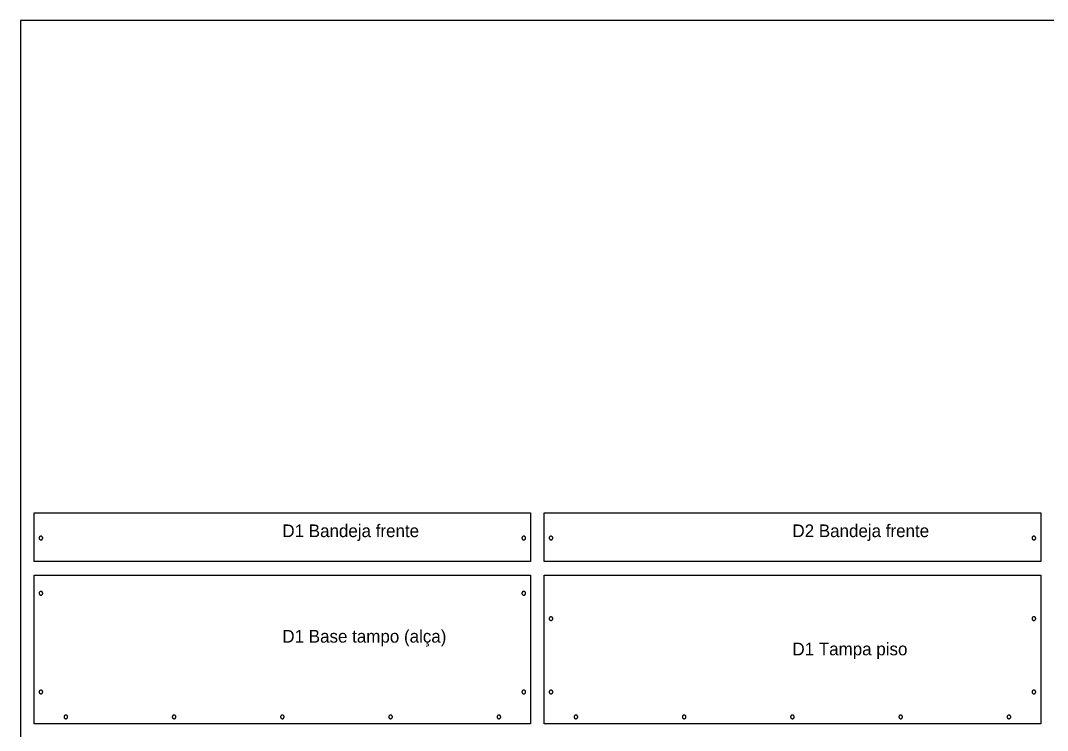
# Model space of a CAD drawing. Header units: millimetres. Extents: x 0 to 2802, y 0 to 1840.
# Drawn here: x 0 to 1134, y 1056 to 1840 of the extents above; entities that cross this region are included whole.
import ezdxf

# ---------------------------------------------------------------- set-up
doc = ezdxf.new("R2010")
doc.units = ezdxf.units.MM
for name, color, linetype in [('CHAPA_NAO_CORTAR', 8, 'Continuous'), ('CORTE_EXTERNO', 1, 'Continuous'), ('CORTE_INTERNO', 5, 'Continuous'), ('ETIQUETAS_NAO_CORTAR', 8, 'Continuous')]:
    doc.layers.add(name, color=color, linetype=linetype)

msp = doc.modelspace()

# ---------------------------------------------------------------- linework, layer by layer
at = {"layer": 'CHAPA_NAO_CORTAR'}
msp.add_lwpolyline([(0, 0), (2750, 0), (2750, 1840), (0, 1840)], close=True, dxfattribs=at)
at = {"layer": 'CORTE_EXTERNO'}
for points in [[(15, 1296.5), (563, 1296.5), (563, 1242.5), (15, 1242.5), (15, 1296.5)], [(578, 1296.5), (1126, 1296.5), (1126, 1242.5), (578, 1242.5), (578, 1296.5)], [(15, 1063.5), (15, 1227.5), (563, 1227.5), (563, 1063.5), (15, 1063.5)], [(578, 1063.5), (578, 1227.5), (1126, 1227.5), (1126, 1063.5), (578, 1063.5)]]:
    msp.add_lwpolyline(points, close=True, dxfattribs=at)
at = {"layer": 'CORTE_INTERNO'}
for points in [[(24.5, 1268.9), (24.4, 1269.1), (24.3, 1269.3), (24.3, 1269.4), (24.2, 1269.6), (24, 1269.8), (23.9, 1269.9), (23.8, 1270), (23.6, 1270.2), (23.4, 1270.3), (23.3, 1270.3), (23.1, 1270.4), (22.9, 1270.5), (22.7, 1270.5), (22.5, 1270.5), (22.3, 1270.5), (22.1, 1270.5), (21.9, 1270.4), (21.7, 1270.3), (21.6, 1270.3), (21.4, 1270.2), (21.2, 1270), (21.1, 1269.9), (21, 1269.8), (20.8, 1269.6), (20.7, 1269.4), (20.7, 1269.3), (20.6, 1269.1), (20.5, 1268.9), (20.5, 1268.7), (20.5, 1268.5), (20.5, 1268.3), (20.5, 1268.1), (20.6, 1267.9), (20.7, 1267.7), (20.7, 1267.6), (20.8, 1267.4), (21, 1267.2), (21.1, 1267.1), (21.2, 1267), (21.4, 1266.8), (21.6, 1266.7), (21.7, 1266.7), (21.9, 1266.6), (22.1, 1266.5), (22.3, 1266.5), (22.5, 1266.5), (22.7, 1266.5), (22.9, 1266.5), (23.1, 1266.6), (23.3, 1266.7), (23.4, 1266.7), (23.6, 1266.8), (23.8, 1267), (23.9, 1267.1), (24, 1267.2), (24.2, 1267.4), (24.3, 1267.6), (24.3, 1267.7), (24.4, 1267.9), (24.5, 1268.1), (24.5, 1268.3), (24.5, 1268.5), (24.5, 1268.7), (24.5, 1268.9)], [(557.5, 1268.7), (557.5, 1268.9), (557.4, 1269.1), (557.3, 1269.3), (557.3, 1269.4), (557.2, 1269.6), (557, 1269.8), (556.9, 1269.9), (556.8, 1270), (556.6, 1270.2), (556.4, 1270.3), (556.3, 1270.3), (556.1, 1270.4), (555.9, 1270.5), (555.7, 1270.5), (555.5, 1270.5), (555.3, 1270.5), (555.1, 1270.5), (554.9, 1270.4), (554.7, 1270.3), (554.6, 1270.3), (554.4, 1270.2), (554.2, 1270), (554.1, 1269.9), (554, 1269.8), (553.8, 1269.6), (553.7, 1269.4), (553.7, 1269.3), (553.6, 1269.1), (553.5, 1268.9), (553.5, 1268.7), (553.5, 1268.5), (553.5, 1268.3), (553.5, 1268.1), (553.6, 1267.9), (553.7, 1267.7), (553.7, 1267.6), (553.8, 1267.4), (554, 1267.2), (554.1, 1267.1), (554.2, 1267), (554.4, 1266.8), (554.6, 1266.7), (554.7, 1266.7), (554.9, 1266.6), (555.1, 1266.5), (555.3, 1266.5), (555.5, 1266.5), (555.7, 1266.5), (555.9, 1266.5), (556.1, 1266.6), (556.3, 1266.7), (556.4, 1266.7), (556.6, 1266.8), (556.8, 1267), (556.9, 1267.1), (557, 1267.2), (557.2, 1267.4), (557.3, 1267.6), (557.3, 1267.7), (557.4, 1267.9), (557.5, 1268.1), (557.5, 1268.3), (557.5, 1268.5), (557.5, 1268.7)], [(587.5, 1268.9), (587.4, 1269.1), (587.3, 1269.3), (587.3, 1269.4), (587.2, 1269.6), (587, 1269.8), (586.9, 1269.9), (586.8, 1270), (586.6, 1270.2), (586.4, 1270.3), (586.3, 1270.3), (586.1, 1270.4), (585.9, 1270.5), (585.7, 1270.5), (585.5, 1270.5), (585.3, 1270.5), (585.1, 1270.5), (584.9, 1270.4), (584.7, 1270.3), (584.6, 1270.3), (584.4, 1270.2), (584.2, 1270), (584.1, 1269.9), (584, 1269.8), (583.8, 1269.6), (583.7, 1269.4), (583.7, 1269.3), (583.6, 1269.1), (583.5, 1268.9), (583.5, 1268.7), (583.5, 1268.5), (583.5, 1268.3), (583.5, 1268.1), (583.6, 1267.9), (583.7, 1267.7), (583.7, 1267.6), (583.8, 1267.4), (584, 1267.2), (584.1, 1267.1), (584.2, 1267), (584.4, 1266.8), (584.6, 1266.7), (584.7, 1266.7), (584.9, 1266.6), (585.1, 1266.5), (585.3, 1266.5), (585.5, 1266.5), (585.7, 1266.5), (585.9, 1266.5), (586.1, 1266.6), (586.3, 1266.7), (586.4, 1266.7), (586.6, 1266.8), (586.8, 1267), (586.9, 1267.1), (587, 1267.2), (587.2, 1267.4), (587.3, 1267.6), (587.3, 1267.7), (587.4, 1267.9), (587.5, 1268.1), (587.5, 1268.3), (587.5, 1268.5), (587.5, 1268.7), (587.5, 1268.9)], [(1120.5, 1268.7), (1120.5, 1268.9), (1120.4, 1269.1), (1120.3, 1269.3), (1120.3, 1269.4), (1120.2, 1269.6), (1120, 1269.8), (1119.9, 1269.9), (1119.8, 1270), (1119.6, 1270.2), (1119.4, 1270.3), (1119.3, 1270.3), (1119.1, 1270.4), (1118.9, 1270.5), (1118.7, 1270.5), (1118.5, 1270.5), (1118.3, 1270.5), (1118.1, 1270.5), (1117.9, 1270.4), (1117.7, 1270.3), (1117.6, 1270.3), (1117.4, 1270.2), (1117.2, 1270), (1117.1, 1269.9), (1117, 1269.8), (1116.8, 1269.6), (1116.7, 1269.4), (1116.7, 1269.3), (1116.6, 1269.1), (1116.5, 1268.9), (1116.5, 1268.7), (1116.5, 1268.5), (1116.5, 1268.3), (1116.5, 1268.1), (1116.6, 1267.9), (1116.7, 1267.7), (1116.7, 1267.6), (1116.8, 1267.4), (1117, 1267.2), (1117.1, 1267.1), (1117.2, 1267), (1117.4, 1266.8), (1117.6, 1266.7), (1117.7, 1266.7), (1117.9, 1266.6), (1118.1, 1266.5), (1118.3, 1266.5), (1118.5, 1266.5), (1118.7, 1266.5), (1118.9, 1266.5), (1119.1, 1266.6), (1119.3, 1266.7), (1119.4, 1266.7), (1119.6, 1266.8), (1119.8, 1267), (1119.9, 1267.1), (1120, 1267.2), (1120.2, 1267.4), (1120.3, 1267.6), (1120.3, 1267.7), (1120.4, 1267.9), (1120.5, 1268.1), (1120.5, 1268.3), (1120.5, 1268.5), (1120.5, 1268.7)], [(23.9, 1208.9), (23.8, 1209), (23.6, 1209.2), (23.4, 1209.3), (23.3, 1209.3), (23.1, 1209.4), (22.9, 1209.5), (22.7, 1209.5), (22.5, 1209.5), (22.3, 1209.5), (22.1, 1209.5), (21.9, 1209.4), (21.7, 1209.3), (21.6, 1209.3), (21.4, 1209.2), (21.2, 1209), (21.1, 1208.9), (21, 1208.8), (20.8, 1208.6), (20.7, 1208.4), (20.7, 1208.3), (20.6, 1208.1), (20.5, 1207.9), (20.5, 1207.7), (20.5, 1207.5), (20.5, 1207.3), (20.5, 1207.1), (20.6, 1206.9), (20.7, 1206.7), (20.7, 1206.6), (20.8, 1206.4), (21, 1206.2), (21.1, 1206.1), (21.2, 1206), (21.4, 1205.8), (21.6, 1205.7), (21.7, 1205.7), (21.9, 1205.6), (22.1, 1205.5), (22.3, 1205.5), (22.5, 1205.5), (22.7, 1205.5), (22.9, 1205.5), (23.1, 1205.6), (23.3, 1205.7), (23.4, 1205.7), (23.6, 1205.8), (23.8, 1206), (23.9, 1206.1), (24, 1206.2), (24.2, 1206.4), (24.3, 1206.6), (24.3, 1206.7), (24.4, 1206.9), (24.5, 1207.1), (24.5, 1207.3), (24.5, 1207.5), (24.5, 1207.7), (24.5, 1207.9), (24.4, 1208.1), (24.3, 1208.3), (24.3, 1208.4), (24.2, 1208.6), (24, 1208.8), (23.9, 1208.9)], [(557.2, 1208.6), (557, 1208.8), (556.9, 1208.9), (556.8, 1209), (556.6, 1209.2), (556.4, 1209.3), (556.3, 1209.3), (556.1, 1209.4), (555.9, 1209.5), (555.7, 1209.5), (555.5, 1209.5), (555.3, 1209.5), (555.1, 1209.5), (554.9, 1209.4), (554.7, 1209.3), (554.6, 1209.3), (554.4, 1209.2), (554.2, 1209), (554.1, 1208.9), (554, 1208.8), (553.8, 1208.6), (553.7, 1208.4), (553.7, 1208.3), (553.6, 1208.1), (553.5, 1207.9), (553.5, 1207.7), (553.5, 1207.5), (553.5, 1207.3), (553.5, 1207.1), (553.6, 1206.9), (553.7, 1206.7), (553.7, 1206.6), (553.8, 1206.4), (554, 1206.2), (554.1, 1206.1), (554.2, 1206), (554.4, 1205.8), (554.6, 1205.7), (554.7, 1205.7), (554.9, 1205.6), (555.1, 1205.5), (555.3, 1205.5), (555.5, 1205.5), (555.7, 1205.5), (555.9, 1205.5), (556.1, 1205.6), (556.3, 1205.7), (556.4, 1205.7), (556.6, 1205.8), (556.8, 1206), (556.9, 1206.1), (557, 1206.2), (557.2, 1206.4), (557.3, 1206.6), (557.3, 1206.7), (557.4, 1206.9), (557.5, 1207.1), (557.5, 1207.3), (557.5, 1207.5), (557.5, 1207.7), (557.5, 1207.9), (557.4, 1208.1), (557.3, 1208.3), (557.3, 1208.4), (557.2, 1208.6)], [(586.9, 1180.9), (586.8, 1181), (586.6, 1181.2), (586.4, 1181.3), (586.3, 1181.3), (586.1, 1181.4), (585.9, 1181.5), (585.7, 1181.5), (585.5, 1181.5), (585.3, 1181.5), (585.1, 1181.5), (584.9, 1181.4), (584.7, 1181.3), (584.6, 1181.3), (584.4, 1181.2), (584.2, 1181), (584.1, 1180.9), (584, 1180.8), (583.8, 1180.6), (583.7, 1180.4), (583.7, 1180.3), (583.6, 1180.1), (583.5, 1179.9), (583.5, 1179.7), (583.5, 1179.5), (583.5, 1179.3), (583.5, 1179.1), (583.6, 1178.9), (583.7, 1178.7), (583.7, 1178.6), (583.8, 1178.4), (584, 1178.2), (584.1, 1178.1), (584.2, 1178), (584.4, 1177.8), (584.6, 1177.7), (584.7, 1177.7), (584.9, 1177.6), (585.1, 1177.5), (585.3, 1177.5), (585.5, 1177.5), (585.7, 1177.5), (585.9, 1177.5), (586.1, 1177.6), (586.3, 1177.7), (586.4, 1177.7), (586.6, 1177.8), (586.8, 1178), (586.9, 1178.1), (587, 1178.2), (587.2, 1178.4), (587.3, 1178.6), (587.3, 1178.7), (587.4, 1178.9), (587.5, 1179.1), (587.5, 1179.3), (587.5, 1179.5), (587.5, 1179.7), (587.5, 1179.9), (587.4, 1180.1), (587.3, 1180.3), (587.3, 1180.4), (587.2, 1180.6), (587, 1180.8), (586.9, 1180.9)], [(1120.2, 1180.6), (1120, 1180.8), (1119.9, 1180.9), (1119.8, 1181), (1119.6, 1181.2), (1119.4, 1181.3), (1119.3, 1181.3), (1119.1, 1181.4), (1118.9, 1181.5), (1118.7, 1181.5), (1118.5, 1181.5), (1118.3, 1181.5), (1118.1, 1181.5), (1117.9, 1181.4), (1117.7, 1181.3), (1117.6, 1181.3), (1117.4, 1181.2), (1117.2, 1181), (1117.1, 1180.9), (1117, 1180.8), (1116.8, 1180.6), (1116.7, 1180.4), (1116.7, 1180.3), (1116.6, 1180.1), (1116.5, 1179.9), (1116.5, 1179.7), (1116.5, 1179.5), (1116.5, 1179.3), (1116.5, 1179.1), (1116.6, 1178.9), (1116.7, 1178.7), (1116.7, 1178.6), (1116.8, 1178.4), (1117, 1178.2), (1117.1, 1178.1), (1117.2, 1178), (1117.4, 1177.8), (1117.6, 1177.7), (1117.7, 1177.7), (1117.9, 1177.6), (1118.1, 1177.5), (1118.3, 1177.5), (1118.5, 1177.5), (1118.7, 1177.5), (1118.9, 1177.5), (1119.1, 1177.6), (1119.3, 1177.7), (1119.4, 1177.7), (1119.6, 1177.8), (1119.8, 1178), (1119.9, 1178.1), (1120, 1178.2), (1120.2, 1178.4), (1120.3, 1178.6), (1120.3, 1178.7), (1120.4, 1178.9), (1120.5, 1179.1), (1120.5, 1179.3), (1120.5, 1179.5), (1120.5, 1179.7), (1120.5, 1179.9), (1120.4, 1180.1), (1120.3, 1180.3), (1120.3, 1180.4), (1120.2, 1180.6)], [(23.8, 1100), (23.6, 1100.2), (23.4, 1100.3), (23.3, 1100.3), (23.1, 1100.4), (22.9, 1100.5), (22.7, 1100.5), (22.5, 1100.5), (22.3, 1100.5), (22.1, 1100.5), (21.9, 1100.4), (21.7, 1100.3), (21.6, 1100.3), (21.4, 1100.2), (21.2, 1100), (21.1, 1099.9), (21, 1099.8), (20.8, 1099.6), (20.7, 1099.4), (20.7, 1099.3), (20.6, 1099.1), (20.5, 1098.9), (20.5, 1098.7), (20.5, 1098.5), (20.5, 1098.3), (20.5, 1098.1), (20.6, 1097.9), (20.7, 1097.7), (20.7, 1097.6), (20.8, 1097.4), (21, 1097.2), (21.1, 1097.1), (21.2, 1097), (21.4, 1096.8), (21.6, 1096.7), (21.7, 1096.7), (21.9, 1096.6), (22.1, 1096.5), (22.3, 1096.5), (22.5, 1096.5), (22.7, 1096.5), (22.9, 1096.5), (23.1, 1096.6), (23.3, 1096.7), (23.4, 1096.7), (23.6, 1096.8), (23.8, 1097), (23.9, 1097.1), (24, 1097.2), (24.2, 1097.4), (24.3, 1097.6), (24.3, 1097.7), (24.4, 1097.9), (24.5, 1098.1), (24.5, 1098.3), (24.5, 1098.5), (24.5, 1098.7), (24.5, 1098.9), (24.4, 1099.1), (24.3, 1099.3), (24.3, 1099.4), (24.2, 1099.6), (24, 1099.8), (23.9, 1099.9), (23.8, 1100)], [(557, 1099.8), (556.9, 1099.9), (556.8, 1100), (556.6, 1100.2), (556.4, 1100.3), (556.3, 1100.3), (556.1, 1100.4), (555.9, 1100.5), (555.7, 1100.5), (555.5, 1100.5), (555.3, 1100.5), (555.1, 1100.5), (554.9, 1100.4), (554.7, 1100.3), (554.6, 1100.3), (554.4, 1100.2), (554.2, 1100), (554.1, 1099.9), (554, 1099.8), (553.8, 1099.6), (553.7, 1099.4), (553.7, 1099.3), (553.6, 1099.1), (553.5, 1098.9), (553.5, 1098.7), (553.5, 1098.5), (553.5, 1098.3), (553.5, 1098.1), (553.6, 1097.9), (553.7, 1097.7), (553.7, 1097.6), (553.8, 1097.4), (554, 1097.2), (554.1, 1097.1), (554.2, 1097), (554.4, 1096.8), (554.6, 1096.7), (554.7, 1096.7), (554.9, 1096.6), (555.1, 1096.5), (555.3, 1096.5), (555.5, 1096.5), (555.7, 1096.5), (555.9, 1096.5), (556.1, 1096.6), (556.3, 1096.7), (556.4, 1096.7), (556.6, 1096.8), (556.8, 1097), (556.9, 1097.1), (557, 1097.2), (557.2, 1097.4), (557.3, 1097.6), (557.3, 1097.7), (557.4, 1097.9), (557.5, 1098.1), (557.5, 1098.3), (557.5, 1098.5), (557.5, 1098.7), (557.5, 1098.9), (557.4, 1099.1), (557.3, 1099.3), (557.3, 1099.4), (557.2, 1099.6), (557, 1099.8)], [(586.8, 1100), (586.6, 1100.2), (586.4, 1100.3), (586.3, 1100.3), (586.1, 1100.4), (585.9, 1100.5), (585.7, 1100.5), (585.5, 1100.5), (585.3, 1100.5), (585.1, 1100.5), (584.9, 1100.4), (584.7, 1100.3), (584.6, 1100.3), (584.4, 1100.2), (584.2, 1100), (584.1, 1099.9), (584, 1099.8), (583.8, 1099.6), (583.7, 1099.4), (583.7, 1099.3), (583.6, 1099.1), (583.5, 1098.9), (583.5, 1098.7), (583.5, 1098.5), (583.5, 1098.3), (583.5, 1098.1), (583.6, 1097.9), (583.7, 1097.7), (583.7, 1097.6), (583.8, 1097.4), (584, 1097.2), (584.1, 1097.1), (584.2, 1097), (584.4, 1096.8), (584.6, 1096.7), (584.7, 1096.7), (584.9, 1096.6), (585.1, 1096.5), (585.3, 1096.5), (585.5, 1096.5), (585.7, 1096.5), (585.9, 1096.5), (586.1, 1096.6), (586.3, 1096.7), (586.4, 1096.7), (586.6, 1096.8), (586.8, 1097), (586.9, 1097.1), (587, 1097.2), (587.2, 1097.4), (587.3, 1097.6), (587.3, 1097.7), (587.4, 1097.9), (587.5, 1098.1), (587.5, 1098.3), (587.5, 1098.5), (587.5, 1098.7), (587.5, 1098.9), (587.4, 1099.1), (587.3, 1099.3), (587.3, 1099.4), (587.2, 1099.6), (587, 1099.8), (586.9, 1099.9), (586.8, 1100)], [(1120, 1099.8), (1119.9, 1099.9), (1119.8, 1100), (1119.6, 1100.2), (1119.4, 1100.3), (1119.3, 1100.3), (1119.1, 1100.4), (1118.9, 1100.5), (1118.7, 1100.5), (1118.5, 1100.5), (1118.3, 1100.5), (1118.1, 1100.5), (1117.9, 1100.4), (1117.7, 1100.3), (1117.6, 1100.3), (1117.4, 1100.2), (1117.2, 1100), (1117.1, 1099.9), (1117, 1099.8), (1116.8, 1099.6), (1116.7, 1099.4), (1116.7, 1099.3), (1116.6, 1099.1), (1116.5, 1098.9), (1116.5, 1098.7), (1116.5, 1098.5), (1116.5, 1098.3), (1116.5, 1098.1), (1116.6, 1097.9), (1116.7, 1097.7), (1116.7, 1097.6), (1116.8, 1097.4), (1117, 1097.2), (1117.1, 1097.1), (1117.2, 1097), (1117.4, 1096.8), (1117.6, 1096.7), (1117.7, 1096.7), (1117.9, 1096.6), (1118.1, 1096.5), (1118.3, 1096.5), (1118.5, 1096.5), (1118.7, 1096.5), (1118.9, 1096.5), (1119.1, 1096.6), (1119.3, 1096.7), (1119.4, 1096.7), (1119.6, 1096.8), (1119.8, 1097), (1119.9, 1097.1), (1120, 1097.2), (1120.2, 1097.4), (1120.3, 1097.6), (1120.3, 1097.7), (1120.4, 1097.9), (1120.5, 1098.1), (1120.5, 1098.3), (1120.5, 1098.5), (1120.5, 1098.7), (1120.5, 1098.9), (1120.4, 1099.1), (1120.3, 1099.3), (1120.3, 1099.4), (1120.2, 1099.6), (1120, 1099.8)], [(51.8, 1071.9), (51.7, 1072.1), (51.5, 1072.3), (51.4, 1072.4), (51.3, 1072.5), (51.1, 1072.7), (50.9, 1072.8), (50.8, 1072.8), (50.6, 1072.9), (50.4, 1073), (50.2, 1073), (50, 1073), (49.8, 1073), (49.6, 1073), (49.4, 1072.9), (49.2, 1072.8), (49.1, 1072.8), (48.9, 1072.7), (48.7, 1072.5), (48.6, 1072.4), (48.5, 1072.3), (48.3, 1072.1), (48.2, 1071.9), (48.2, 1071.8), (48.1, 1071.6), (48, 1071.4), (48, 1071.2), (48, 1071), (48, 1070.8), (48, 1070.6), (48.1, 1070.4), (48.2, 1070.2), (48.2, 1070.1), (48.3, 1069.9), (48.5, 1069.7), (48.6, 1069.6), (48.7, 1069.5), (48.9, 1069.3), (49.1, 1069.2), (49.2, 1069.2), (49.4, 1069.1), (49.6, 1069), (49.8, 1069), (50, 1069), (50.2, 1069), (50.4, 1069), (50.6, 1069.1), (50.8, 1069.2), (50.9, 1069.2), (51.1, 1069.3), (51.3, 1069.5), (51.4, 1069.6), (51.5, 1069.7), (51.7, 1069.9), (51.8, 1070.1), (51.8, 1070.2), (51.9, 1070.4), (52, 1070.6), (52, 1070.8), (52, 1071), (52, 1071.2), (52, 1071.4), (51.9, 1071.6), (51.8, 1071.8), (51.8, 1071.9)], [(171.3, 1071.8), (171.3, 1071.9), (171.2, 1072.1), (171, 1072.3), (170.9, 1072.4), (170.8, 1072.5), (170.6, 1072.7), (170.4, 1072.8), (170.3, 1072.8), (170.1, 1072.9), (169.9, 1073), (169.7, 1073), (169.5, 1073), (169.3, 1073), (169.1, 1073), (168.9, 1072.9), (168.7, 1072.8), (168.6, 1072.8), (168.4, 1072.7), (168.2, 1072.5), (168.1, 1072.4), (168, 1072.3), (167.8, 1072.1), (167.7, 1071.9), (167.7, 1071.8), (167.6, 1071.6), (167.5, 1071.4), (167.5, 1071.2), (167.5, 1071), (167.5, 1070.8), (167.5, 1070.6), (167.6, 1070.4), (167.7, 1070.2), (167.7, 1070.1), (167.8, 1069.9), (168, 1069.7), (168.1, 1069.6), (168.2, 1069.5), (168.4, 1069.3), (168.6, 1069.2), (168.7, 1069.2), (168.9, 1069.1), (169.1, 1069), (169.3, 1069), (169.5, 1069), (169.7, 1069), (169.9, 1069), (170.1, 1069.1), (170.3, 1069.2), (170.4, 1069.2), (170.6, 1069.3), (170.8, 1069.5), (170.9, 1069.6), (171, 1069.7), (171.2, 1069.9), (171.3, 1070.1), (171.3, 1070.2), (171.4, 1070.4), (171.5, 1070.6), (171.5, 1070.8), (171.5, 1071), (171.5, 1071.2), (171.5, 1071.4), (171.4, 1071.6), (171.3, 1071.8)], [(290.9, 1071.6), (290.8, 1071.8), (290.8, 1071.9), (290.7, 1072.1), (290.5, 1072.3), (290.4, 1072.4), (290.3, 1072.5), (290.1, 1072.7), (289.9, 1072.8), (289.8, 1072.8), (289.6, 1072.9), (289.4, 1073), (289.2, 1073), (289, 1073), (288.8, 1073), (288.6, 1073), (288.4, 1072.9), (288.2, 1072.8), (288.1, 1072.8), (287.9, 1072.7), (287.7, 1072.5), (287.6, 1072.4), (287.5, 1072.3), (287.3, 1072.1), (287.2, 1071.9), (287.2, 1071.8), (287.1, 1071.6), (287, 1071.4), (287, 1071.2), (287, 1071), (287, 1070.8), (287, 1070.6), (287.1, 1070.4), (287.2, 1070.2), (287.2, 1070.1), (287.3, 1069.9), (287.5, 1069.7), (287.6, 1069.6), (287.7, 1069.5), (287.9, 1069.3), (288.1, 1069.2), (288.2, 1069.2), (288.4, 1069.1), (288.6, 1069), (288.8, 1069), (289, 1069), (289.2, 1069), (289.4, 1069), (289.6, 1069.1), (289.8, 1069.2), (289.9, 1069.2), (290.1, 1069.3), (290.3, 1069.5), (290.4, 1069.6), (290.5, 1069.7), (290.7, 1069.9), (290.8, 1070.1), (290.8, 1070.2), (290.9, 1070.4), (291, 1070.6), (291, 1070.8), (291, 1071), (291, 1071.2), (291, 1071.4), (290.9, 1071.6)], [(410.5, 1071.4), (410.4, 1071.6), (410.3, 1071.8), (410.3, 1071.9), (410.2, 1072.1), (410, 1072.3), (409.9, 1072.4), (409.8, 1072.5), (409.6, 1072.7), (409.4, 1072.8), (409.3, 1072.8), (409.1, 1072.9), (408.9, 1073), (408.7, 1073), (408.5, 1073), (408.3, 1073), (408.1, 1073), (407.9, 1072.9), (407.7, 1072.8), (407.6, 1072.8), (407.4, 1072.7), (407.2, 1072.5), (407.1, 1072.4), (407, 1072.3), (406.8, 1072.1), (406.7, 1071.9), (406.7, 1071.8), (406.6, 1071.6), (406.5, 1071.4), (406.5, 1071.2), (406.5, 1071), (406.5, 1070.8), (406.5, 1070.6), (406.6, 1070.4), (406.7, 1070.2), (406.7, 1070.1), (406.8, 1069.9), (407, 1069.7), (407.1, 1069.6), (407.2, 1069.5), (407.4, 1069.3), (407.6, 1069.2), (407.7, 1069.2), (407.9, 1069.1), (408.1, 1069), (408.3, 1069), (408.5, 1069), (408.7, 1069), (408.9, 1069), (409.1, 1069.1), (409.3, 1069.2), (409.4, 1069.2), (409.6, 1069.3), (409.8, 1069.5), (409.9, 1069.6), (410, 1069.7), (410.2, 1069.9), (410.3, 1070.1), (410.3, 1070.2), (410.4, 1070.4), (410.5, 1070.6), (410.5, 1070.8), (410.5, 1071), (410.5, 1071.2), (410.5, 1071.4)], [(530, 1071.2), (530, 1071.4), (529.9, 1071.6), (529.8, 1071.8), (529.8, 1071.9), (529.7, 1072.1), (529.5, 1072.3), (529.4, 1072.4), (529.3, 1072.5), (529.1, 1072.7), (528.9, 1072.8), (528.8, 1072.8), (528.6, 1072.9), (528.4, 1073), (528.2, 1073), (528, 1073), (527.8, 1073), (527.6, 1073), (527.4, 1072.9), (527.2, 1072.8), (527.1, 1072.8), (526.9, 1072.7), (526.7, 1072.5), (526.6, 1072.4), (526.5, 1072.3), (526.3, 1072.1), (526.2, 1071.9), (526.2, 1071.8), (526.1, 1071.6), (526, 1071.4), (526, 1071.2), (526, 1071), (526, 1070.8), (526, 1070.6), (526.1, 1070.4), (526.2, 1070.2), (526.2, 1070.1), (526.3, 1069.9), (526.5, 1069.7), (526.6, 1069.6), (526.7, 1069.5), (526.9, 1069.3), (527.1, 1069.2), (527.2, 1069.2), (527.4, 1069.1), (527.6, 1069), (527.8, 1069), (528, 1069), (528.2, 1069), (528.4, 1069), (528.6, 1069.1), (528.8, 1069.2), (528.9, 1069.2), (529.1, 1069.3), (529.3, 1069.5), (529.4, 1069.6), (529.5, 1069.7), (529.7, 1069.9), (529.8, 1070.1), (529.8, 1070.2), (529.9, 1070.4), (530, 1070.6), (530, 1070.8), (530, 1071), (530, 1071.2)], [(614.8, 1071.9), (614.7, 1072.1), (614.5, 1072.3), (614.4, 1072.4), (614.3, 1072.5), (614.1, 1072.7), (613.9, 1072.8), (613.8, 1072.8), (613.6, 1072.9), (613.4, 1073), (613.2, 1073), (613, 1073), (612.8, 1073), (612.6, 1073), (612.4, 1072.9), (612.2, 1072.8), (612.1, 1072.8), (611.9, 1072.7), (611.7, 1072.5), (611.6, 1072.4), (611.5, 1072.3), (611.3, 1072.1), (611.2, 1071.9), (611.2, 1071.8), (611.1, 1071.6), (611, 1071.4), (611, 1071.2), (611, 1071), (611, 1070.8), (611, 1070.6), (611.1, 1070.4), (611.2, 1070.2), (611.2, 1070.1), (611.3, 1069.9), (611.5, 1069.7), (611.6, 1069.6), (611.7, 1069.5), (611.9, 1069.3), (612.1, 1069.2), (612.2, 1069.2), (612.4, 1069.1), (612.6, 1069), (612.8, 1069), (613, 1069), (613.2, 1069), (613.4, 1069), (613.6, 1069.1), (613.8, 1069.2), (613.9, 1069.2), (614.1, 1069.3), (614.3, 1069.5), (614.4, 1069.6), (614.5, 1069.7), (614.7, 1069.9), (614.8, 1070.1), (614.8, 1070.2), (614.9, 1070.4), (615, 1070.6), (615, 1070.8), (615, 1071), (615, 1071.2), (615, 1071.4), (614.9, 1071.6), (614.8, 1071.8), (614.8, 1071.9)], [(734.3, 1071.8), (734.3, 1071.9), (734.2, 1072.1), (734, 1072.3), (733.9, 1072.4), (733.8, 1072.5), (733.6, 1072.7), (733.4, 1072.8), (733.3, 1072.8), (733.1, 1072.9), (732.9, 1073), (732.7, 1073), (732.5, 1073), (732.3, 1073), (732.1, 1073), (731.9, 1072.9), (731.7, 1072.8), (731.6, 1072.8), (731.4, 1072.7), (731.2, 1072.5), (731.1, 1072.4), (731, 1072.3), (730.8, 1072.1), (730.7, 1071.9), (730.7, 1071.8), (730.6, 1071.6), (730.5, 1071.4), (730.5, 1071.2), (730.5, 1071), (730.5, 1070.8), (730.5, 1070.6), (730.6, 1070.4), (730.7, 1070.2), (730.7, 1070.1), (730.8, 1069.9), (731, 1069.7), (731.1, 1069.6), (731.2, 1069.5), (731.4, 1069.3), (731.6, 1069.2), (731.7, 1069.2), (731.9, 1069.1), (732.1, 1069), (732.3, 1069), (732.5, 1069), (732.7, 1069), (732.9, 1069), (733.1, 1069.1), (733.3, 1069.2), (733.4, 1069.2), (733.6, 1069.3), (733.8, 1069.5), (733.9, 1069.6), (734, 1069.7), (734.2, 1069.9), (734.3, 1070.1), (734.3, 1070.2), (734.4, 1070.4), (734.5, 1070.6), (734.5, 1070.8), (734.5, 1071), (734.5, 1071.2), (734.5, 1071.4), (734.4, 1071.6), (734.3, 1071.8)], [(853.9, 1071.6), (853.8, 1071.8), (853.8, 1071.9), (853.7, 1072.1), (853.5, 1072.3), (853.4, 1072.4), (853.3, 1072.5), (853.1, 1072.7), (852.9, 1072.8), (852.8, 1072.8), (852.6, 1072.9), (852.4, 1073), (852.2, 1073), (852, 1073), (851.8, 1073), (851.6, 1073), (851.4, 1072.9), (851.2, 1072.8), (851.1, 1072.8), (850.9, 1072.7), (850.7, 1072.5), (850.6, 1072.4), (850.5, 1072.3), (850.3, 1072.1), (850.2, 1071.9), (850.2, 1071.8), (850.1, 1071.6), (850, 1071.4), (850, 1071.2), (850, 1071), (850, 1070.8), (850, 1070.6), (850.1, 1070.4), (850.2, 1070.2), (850.2, 1070.1), (850.3, 1069.9), (850.5, 1069.7), (850.6, 1069.6), (850.7, 1069.5), (850.9, 1069.3), (851.1, 1069.2), (851.2, 1069.2), (851.4, 1069.1), (851.6, 1069), (851.8, 1069), (852, 1069), (852.2, 1069), (852.4, 1069), (852.6, 1069.1), (852.8, 1069.2), (852.9, 1069.2), (853.1, 1069.3), (853.3, 1069.5), (853.4, 1069.6), (853.5, 1069.7), (853.7, 1069.9), (853.8, 1070.1), (853.8, 1070.2), (853.9, 1070.4), (854, 1070.6), (854, 1070.8), (854, 1071), (854, 1071.2), (854, 1071.4), (853.9, 1071.6)], [(973.5, 1071.4), (973.4, 1071.6), (973.3, 1071.8), (973.3, 1071.9), (973.2, 1072.1), (973, 1072.3), (972.9, 1072.4), (972.8, 1072.5), (972.6, 1072.7), (972.4, 1072.8), (972.3, 1072.8), (972.1, 1072.9), (971.9, 1073), (971.7, 1073), (971.5, 1073), (971.3, 1073), (971.1, 1073), (970.9, 1072.9), (970.7, 1072.8), (970.6, 1072.8), (970.4, 1072.7), (970.2, 1072.5), (970.1, 1072.4), (970, 1072.3), (969.8, 1072.1), (969.7, 1071.9), (969.7, 1071.8), (969.6, 1071.6), (969.5, 1071.4), (969.5, 1071.2), (969.5, 1071), (969.5, 1070.8), (969.5, 1070.6), (969.6, 1070.4), (969.7, 1070.2), (969.7, 1070.1), (969.8, 1069.9), (970, 1069.7), (970.1, 1069.6), (970.2, 1069.5), (970.4, 1069.3), (970.6, 1069.2), (970.7, 1069.2), (970.9, 1069.1), (971.1, 1069), (971.3, 1069), (971.5, 1069), (971.7, 1069), (971.9, 1069), (972.1, 1069.1), (972.3, 1069.2), (972.4, 1069.2), (972.6, 1069.3), (972.8, 1069.5), (972.9, 1069.6), (973, 1069.7), (973.2, 1069.9), (973.3, 1070.1), (973.3, 1070.2), (973.4, 1070.4), (973.5, 1070.6), (973.5, 1070.8), (973.5, 1071), (973.5, 1071.2), (973.5, 1071.4)], [(1093, 1071.2), (1093, 1071.4), (1092.9, 1071.6), (1092.8, 1071.8), (1092.8, 1071.9), (1092.7, 1072.1), (1092.5, 1072.3), (1092.4, 1072.4), (1092.3, 1072.5), (1092.1, 1072.7), (1091.9, 1072.8), (1091.8, 1072.8), (1091.6, 1072.9), (1091.4, 1073), (1091.2, 1073), (1091, 1073), (1090.8, 1073), (1090.6, 1073), (1090.4, 1072.9), (1090.2, 1072.8), (1090.1, 1072.8), (1089.9, 1072.7), (1089.7, 1072.5), (1089.6, 1072.4), (1089.5, 1072.3), (1089.3, 1072.1), (1089.2, 1071.9), (1089.2, 1071.8), (1089.1, 1071.6), (1089, 1071.4), (1089, 1071.2), (1089, 1071), (1089, 1070.8), (1089, 1070.6), (1089.1, 1070.4), (1089.2, 1070.2), (1089.2, 1070.1), (1089.3, 1069.9), (1089.5, 1069.7), (1089.6, 1069.6), (1089.7, 1069.5), (1089.9, 1069.3), (1090.1, 1069.2), (1090.2, 1069.2), (1090.4, 1069.1), (1090.6, 1069), (1090.8, 1069), (1091, 1069), (1091.2, 1069), (1091.4, 1069), (1091.6, 1069.1), (1091.8, 1069.2), (1091.9, 1069.2), (1092.1, 1069.3), (1092.3, 1069.5), (1092.4, 1069.6), (1092.5, 1069.7), (1092.7, 1069.9), (1092.8, 1070.1), (1092.8, 1070.2), (1092.9, 1070.4), (1093, 1070.6), (1093, 1070.8), (1093, 1071), (1093, 1071.2)]]:
    msp.add_lwpolyline(points, close=True, dxfattribs=at)

# ---------------------------------------------------------------- texts
at = {"layer": 'ETIQUETAS_NAO_CORTAR'}
for s, p in [('D1 Bandeja frente', (289, 1269.5)), ('D2 Bandeja frente', (852, 1269.5)), ('D1 Base tampo (alça)', (289, 1153)), ('D1 Tampa piso', (852, 1139))]:
    msp.add_text(s, height=14, dxfattribs=at).set_placement(p)

doc.saveas('drawing.dxf')
